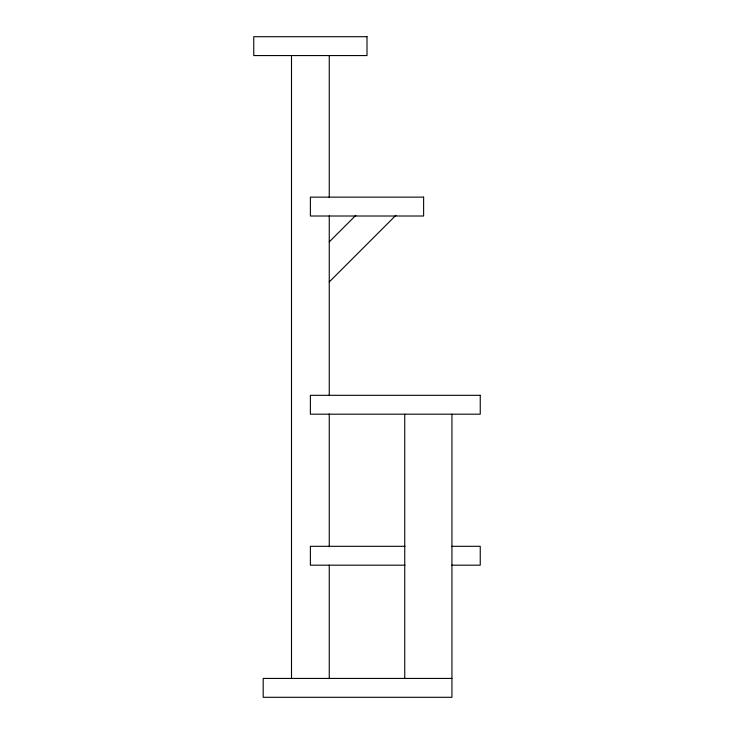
<?xml version="1.0" encoding="UTF-8"?>
<svg xmlns="http://www.w3.org/2000/svg" width="734" height="734" viewBox="0 0 734 734"><rect width="100%" height="100%" fill="white"/><g stroke="black" fill="none" stroke-linecap="round" stroke-linejoin="round"><path stroke-width="1.1" d="M329.254 241.908L355.852 215.301M329.254 281.939L395.929 215.273M405.003 546.307L310.381 546.307L310.381 565.18L405.003 565.18M451.74 546.307L480.247 546.307L480.247 565.18L451.74 565.18M451.933 678.427L263.194 678.427L263.194 697.3L451.933 697.3L451.933 414.187M404.746 414.187L404.746 678.427M329.254 55.573L329.254 197.547M329.254 215.869L329.254 395.626M329.254 413.939L329.254 546.757M329.254 565.079L329.254 678.427M291.499 55.573L291.499 678.427M367 36.7L253.753 36.7L253.753 55.573L367 55.573L367 36.7M423.619 197.134L310.381 197.134L310.381 216.007L423.619 216.007L423.619 197.134M480.247 395.314L310.381 395.314L310.381 414.187L480.247 414.187L480.247 395.314"/></g></svg>
